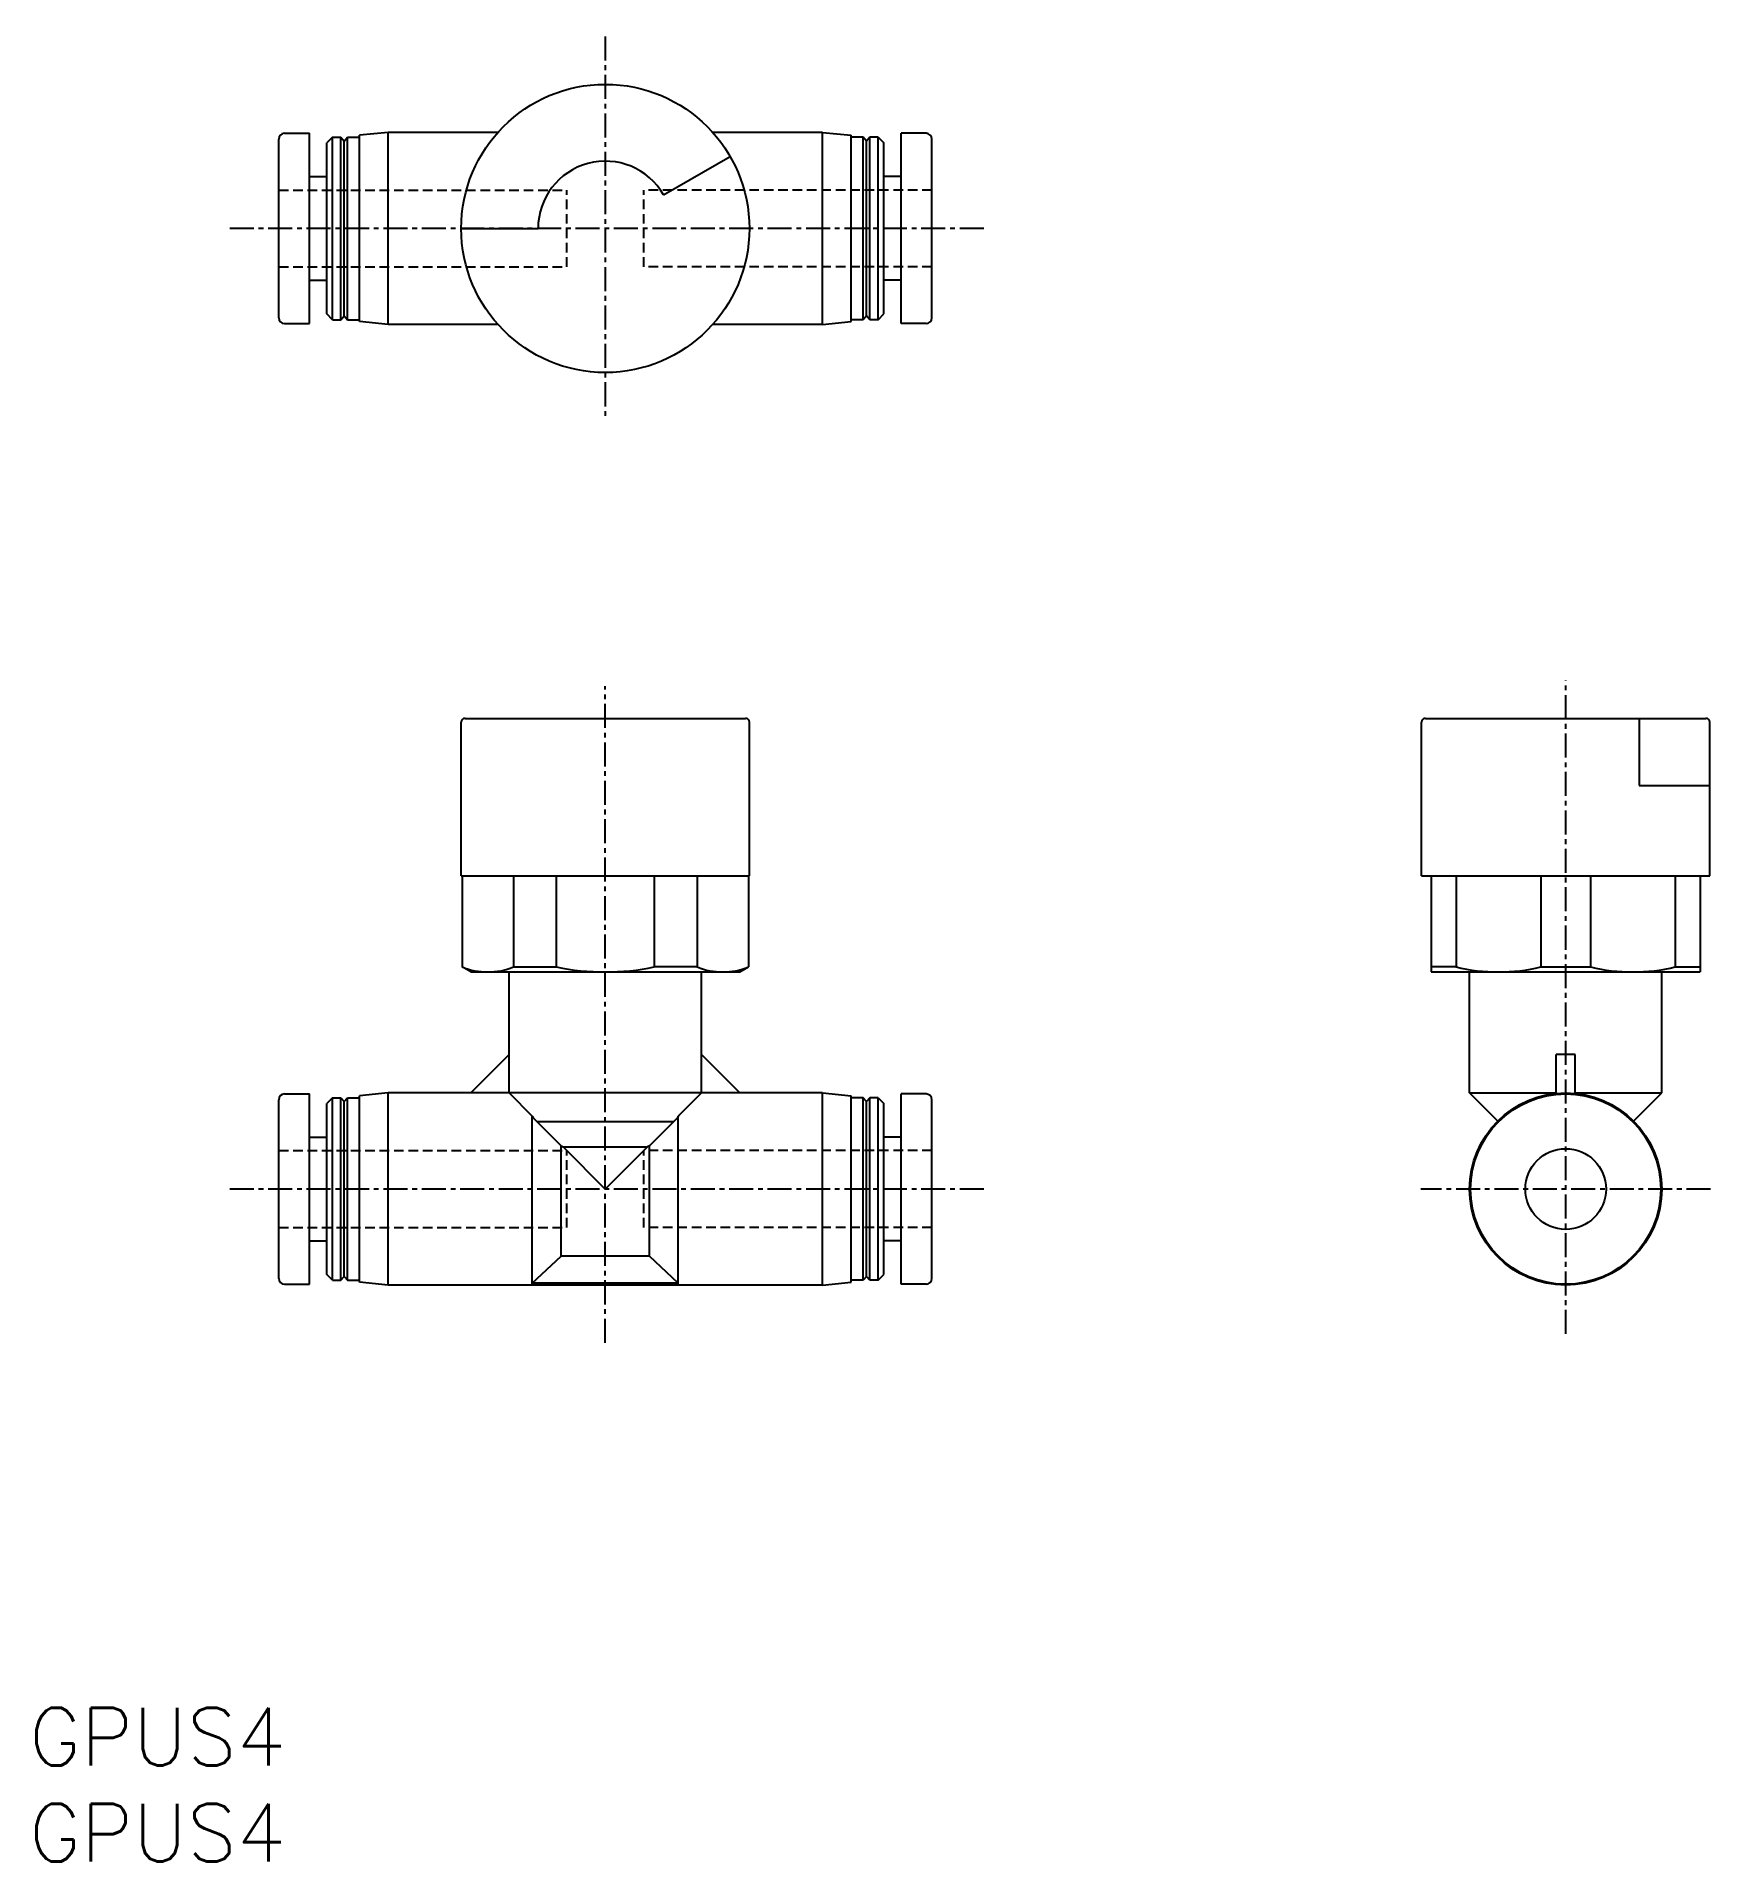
# Model space of a CAD drawing. Extents: x 0.4 to 87.5, y 0 to 95.
import ezdxf

# ---------------------------------------------------------------- set-up
doc = ezdxf.new("R2010")
doc.units = 0
doc.linetypes.add('CENTER', pattern=[2, 1.25, -0.25, 0.25, -0.25])
doc.linetypes.add('DASHED', pattern=[0.75, 0.5, -0.25])
doc.layers.get('0').update_dxf_attribs({"linetype": 'CONTINUOUS'})
doc.layers.add('CENTER', color=1, linetype='CENTER')
doc.styles.get("Standard").update_dxf_attribs({"font": 'txt.shx'})

# ---------------------------------------------------------------- blocks, each defined once
blk = doc.blocks.new('*U6')
at = {"color": 7, "linetype": 'CONTINUOUS'}
blk.add_text('GPUS4', height=3, dxfattribs=at).set_placement((0, 0))
blk = doc.blocks.new('*U7')
at = {"color": 7, "linetype": 'CONTINUOUS'}
blk.add_text('GPUS4', height=3, dxfattribs=at).set_placement((0, 5))

msp = doc.modelspace()

# ---------------------------------------------------------------- linework, layer by layer
at = {"color": 7, "linetype": 'CONTINUOUS'}
for p, q in [((13.00001, 80.349998), (13.00001, 89.649994)), ((13.30001, 89.949997), (14.6, 89.949997)), ((14.6, 80.049995), (14.6, 89.949997)), ((15.8, 89.749998), (15.5, 89.449999)), ((15.50001, 80.549995), (15.50001, 89.449997)), ((15.80001, 89.75), (16.225, 89.75)), ((15.80001, 80.25), (15.80001, 89.75)), ((16.225, 80.25), (16.225, 89.75)), ((16.225, 89.749997), (16.4, 89.550002)), ((16.4, 89.549997), (16.575, 89.749998)), ((16.4, 80.449997), (16.4, 89.549995)), ((16.575, 89.75), (17.2, 89.75)), ((16.575, 80.25), (16.575, 89.75)), ((18.7, 89.999995), (17.2, 89.849995)), ((17.2, 80.149994), (17.2, 89.849998)), ((18.7, 80), (18.7, 90)), ((24.40984, 90), (18.7, 90)), ((41.3, 90), (35.59018, 90)), ((41.3, 80), (41.3, 90)), ((41.3, 89.999998), (42.80001, 89.849997)), ((42.8, 80.149994), (42.8, 89.849998)), ((43.425, 89.75), (42.8, 89.75)), ((43.6, 89.549997), (43.425, 89.750004)), ((43.425, 80.25), (43.425, 89.75)), ((43.775, 89.750002), (43.6, 89.550001)), ((43.6, 80.449997), (43.6, 89.549995)), ((44.20001, 89.75), (43.775, 89.75)), ((43.775, 80.25), (43.775, 89.75)), ((44.2, 89.74999), (44.5, 89.449996)), ((44.20001, 80.25), (44.20001, 89.75)), ((44.50001, 80.549995), (44.50001, 89.449997)), ((46.70001, 89.949997), (45.4, 89.949997)), ((45.4, 80.049995), (45.4, 89.949997)), ((47.00001, 80.349998), (47.00001, 89.649994)), ((33.03109, 86.750002), (36.49519, 88.750002)), ((14.6, 87.699997), (15.50001, 87.699997)), ((45.4, 87.699997), (44.50001, 87.699997)), ((22.5, 85), (26.5, 85)), ((14.6, 82.299995), (15.50001, 82.299995)), ((45.4, 82.299995), (44.50001, 82.299995)), ((13.30001, 80.049995), (14.6, 80.049995)), ((15.80001, 80.249998), (15.5, 80.550002)), ((15.80001, 80.25), (16.225, 80.25)), ((16.225, 80.250004), (16.4, 80.450005)), ((16.4, 80.450005), (16.57501, 80.249999)), ((16.575, 80.25), (17.2, 80.25)), ((18.7, 79.999996), (17.20001, 80.149996)), ((24.40984, 80), (18.7, 80)), ((41.3, 80), (35.59018, 80)), ((41.3, 79.999997), (42.80001, 80.149998)), ((43.425, 80.25), (42.8, 80.25)), ((43.6, 80.449994), (43.42501, 80.249999)), ((43.775, 80.25), (43.6, 80.449995)), ((44.20001, 80.25), (43.775, 80.25)), ((44.2, 80.25), (44.5, 80.549999)), ((46.70001, 80.049995), (45.4, 80.049995)), ((22.5, 51.299999), (22.5, 59.300007)), ((22.7, 59.500007), (37.3, 59.500007)), ((37.5, 51.299999), (37.5, 59.300007)), ((72.5, 51.299999), (72.5, 59.299995)), ((72.7, 59.500007), (87.3, 59.500007)), ((83.825, 59.500007), (83.825, 56.000007)), ((87.5, 51.299999), (87.5, 59.299995)), ((83.825, 56.000007), (87.5, 56.000007)), ((22.5, 51.299999), (37.5, 51.299999)), ((22.55, 51.299999), (22.55, 46.559811)), ((25.21283, 51.299999), (25.21283, 46.559811)), ((27.45, 51.299999), (27.45, 46.559811)), ((32.55, 51.299999), (32.55, 46.559811)), ((34.78717, 51.299999), (34.78717, 46.559811)), ((37.45, 51.299999), (37.45, 46.559811)), ((72.5, 51.299999), (87.5, 51.299999)), ((73, 51.299999), (73, 46.299999)), ((74.29164, 51.299999), (74.29164, 46.559811)), ((78.70836, 51.299999), (78.70836, 46.559811)), ((81.29164, 51.299999), (81.29164, 46.559811)), ((85.70836, 51.299999), (85.70836, 46.559811)), ((87, 51.299999), (87, 46.299999)), ((22.99999, 46.300007), (22.55001, 46.559803)), ((25.21283, 46.559811), (27.45, 46.559811)), ((34.78717, 46.559811), (32.55, 46.559811)), ((37, 46.29999), (37.45001, 46.559801)), ((74.29164, 46.559811), (73, 46.559811)), ((78.70836, 46.559811), (81.29164, 46.559811)), ((85.70836, 46.559811), (87, 46.559811)), ((23, 46.299999), (37, 46.299999)), ((25, 40), (25, 46.299999)), ((35, 40), (35, 46.299999)), ((73, 46.299999), (87, 46.299999)), ((75, 40), (75, 46.299999)), ((85, 40), (85, 46.299999)), ((22.99999, 39.999998), (25, 42)), ((37, 40.000007), (35.00001, 41.999999)), ((79.5, 39.974937), (79.5, 42)), ((80.5, 42), (79.5, 42)), ((80.5, 39.974937), (80.5, 42)), ((13.30001, 39.950001), (14.6, 39.950001)), ((14.6, 30.050003), (14.6, 39.950001)), ((18.7, 40.000002), (17.20001, 39.850003)), ((18.7, 30), (18.7, 40)), ((41.3, 40), (18.7, 40)), ((25.00001, 39.999998), (26.20001, 38.8)), ((35, 39.999998), (33.8, 38.8)), ((41.3, 30), (41.3, 40)), ((41.3, 40), (42.80001, 39.85)), ((46.70001, 39.950001), (45.4, 39.950001)), ((45.4, 30.050003), (45.4, 39.950001)), ((76.49982, 38.500185), (75, 40.000003)), ((75, 40), (79.5, 40)), ((80.5, 40), (85, 40)), ((83.50018, 38.500174), (85.00001, 39.999997)), ((13.00001, 30.350003), (13.00001, 39.650001)), ((15.80001, 39.750003), (15.50001, 39.449998)), ((15.50001, 30.550003), (15.50001, 39.450001)), ((15.80001, 39.75), (16.225, 39.75)), ((15.80001, 30.25), (15.80001, 39.75)), ((16.225, 30.25), (16.225, 39.75)), ((16.22501, 39.749997), (16.4, 39.550002)), ((16.4, 39.550007), (16.575, 39.750002)), ((16.4, 30.450001), (16.4, 39.550003)), ((16.575, 39.75), (17.2, 39.75)), ((16.575, 30.25), (16.575, 39.75)), ((17.2, 30.150002), (17.2, 39.849998)), ((42.8, 30.150002), (42.8, 39.849998)), ((43.425, 39.75), (42.8, 39.75)), ((43.425, 30.25), (43.425, 39.75)), ((43.6, 39.550002), (43.425, 39.749997)), ((43.6, 30.450001), (43.6, 39.550003)), ((43.77501, 39.749997), (43.60001, 39.549996)), ((44.20001, 39.75), (43.775, 39.75)), ((43.775, 30.25), (43.775, 39.75)), ((44.2, 39.750001), (44.5, 39.449997)), ((44.20001, 30.25), (44.20001, 39.75)), ((44.50001, 30.550003), (44.50001, 39.450001)), ((47.00001, 30.350002), (47.00001, 39.650002)), ((26.2, 30), (26.2, 38.799999)), ((26.20001, 38.799995), (26.24283, 38.699998)), ((26.24282, 38.700002), (27.7, 37.242825)), ((33.55719, 38.5), (26.44283, 38.5)), ((33.75719, 38.700002), (32.3, 37.242814)), ((33.8, 38.799999), (33.75718, 38.700001)), ((33.8, 30), (33.8, 38.799999)), ((14.6, 37.700001), (15.50001, 37.700001)), ((27.7, 31.5), (27.7, 37.242821)), ((27.70001, 37.242819), (27.80001, 37.199998)), ((27.8, 37.200002), (30, 35.000005)), ((27.8, 37.200001), (32.20001, 37.200001)), ((32.20001, 37.199999), (30.00001, 35.000001)), ((32.30001, 37.242821), (32.2, 37.199994)), ((32.3, 31.5), (32.3, 37.242825)), ((45.4, 37.700001), (44.50001, 37.700001)), ((14.6, 32.300003), (15.50001, 32.300003)), ((45.4, 32.300003), (44.50001, 32.300003)), ((26.20001, 30.10102), (27.70001, 31.5)), ((32.3, 31.5), (27.7, 31.5)), ((33.8, 30.101022), (32.3, 31.500001)), ((15.8, 30.249992), (15.5, 30.549997)), ((16.225, 30.249993), (16.40001, 30.45)), ((16.40001, 30.450004), (16.57501, 30.250009)), ((43.6, 30.449999), (43.425, 30.250004)), ((43.77501, 30.249999), (43.6, 30.450006)), ((44.20001, 30.249994), (44.50001, 30.549998)), ((13.30001, 30.050003), (14.6, 30.050003)), ((15.80001, 30.25), (16.225, 30.25)), ((16.575, 30.25), (17.2, 30.25)), ((18.7, 29.999999), (17.2, 30.149999)), ((41.3, 30), (18.7, 30)), ((33.8, 30.101021), (26.2, 30.101021)), ((41.3, 30), (42.80001, 30.149998)), ((43.425, 30.25), (42.8, 30.25)), ((44.20001, 30.25), (43.775, 30.25)), ((46.70001, 30.050003), (45.4, 30.050003))]:
    msp.add_line(p, q, dxfattribs=at)
at = {"color": 3, "linetype": 'DASHED'}
for p, q in [((13.00001, 87), (28, 87)), ((28, 83), (28, 87)), ((32, 83), (32, 87)), ((46.99999, 87), (32, 87)), ((13.00001, 83), (28, 83)), ((46.99999, 83), (32, 83)), ((13.00001, 37), (28, 37)), ((28, 33), (28, 37)), ((32, 33), (32, 37)), ((46.99999, 37), (32, 37)), ((13.00001, 33), (28, 33)), ((46.99999, 33), (32, 33))]:
    msp.add_line(p, q, dxfattribs=at)
at = {"color": 7, "linetype": 'CONTINUOUS'}
for centre, radius in [((30, 85), 7.5), ((80, 35), 5), ((80, 35), 4.95), ((80, 35), 2.1)]:
    msp.add_circle(centre, radius, dxfattribs=at)
for centre, radius, start, end in [((13.30001, 89.649994), 0.3, 90, 180), ((46.70001, 89.649994), 0.3, 0, 90), ((30, 85), 3.5, 30.000001, 180.00001), ((13.30001, 80.349998), 0.3, 180, 270), ((46.70001, 80.349998), 0.3, 270, 0), ((22.7, 59.300007), 0.2, 90, 180), ((37.3, 59.300007), 0.2, 0, 90), ((72.7, 59.299995), 0.2, 90, 180), ((87.3, 59.299995), 0.2, 0, 90), ((23.88141, 49.841381), 3.541381, 247.91645, 292.08355), ((30, 58.943974), 12.64397, 258.36495, 281.63505), ((36.11859, 49.841381), 3.541381, 247.91645, 292.08355), ((76.5, 55.815449), 9.515454, 256.58033, 283.41967), ((83.5, 55.815449), 9.515454, 256.58033, 283.41967), ((13.30001, 39.650001), 0.3, 90, 180), ((46.70001, 39.650002), 0.3, 0, 90), ((13.30001, 30.350003), 0.3, 180, 270), ((46.70001, 30.350002), 0.3, 270, 0)]:
    msp.add_arc(centre, radius, start, end, dxfattribs=at)
at = {"layer": 'CENTER', "color": 1, "linetype": 'CENTER'}
for p, q in [((30, 94.990005), (30, 75.009995)), ((49.7, 85), (10.29999, 85)), ((30, 27.000002), (30, 61.171737)), ((80, 27.459999), (80, 61.469268)), ((49.7, 35), (10.29999, 35)), ((87.54001, 35), (72.46001, 35))]:
    msp.add_line(p, q, dxfattribs=at)

# ---------------------------------------------------------------- block references
at = {"color": 7, "linetype": 'CONTINUOUS'}
for name in ['*U7', '*U6']:
    msp.add_blockref(name, (0, 0), dxfattribs=at)

doc.saveas('drawing.dxf')
